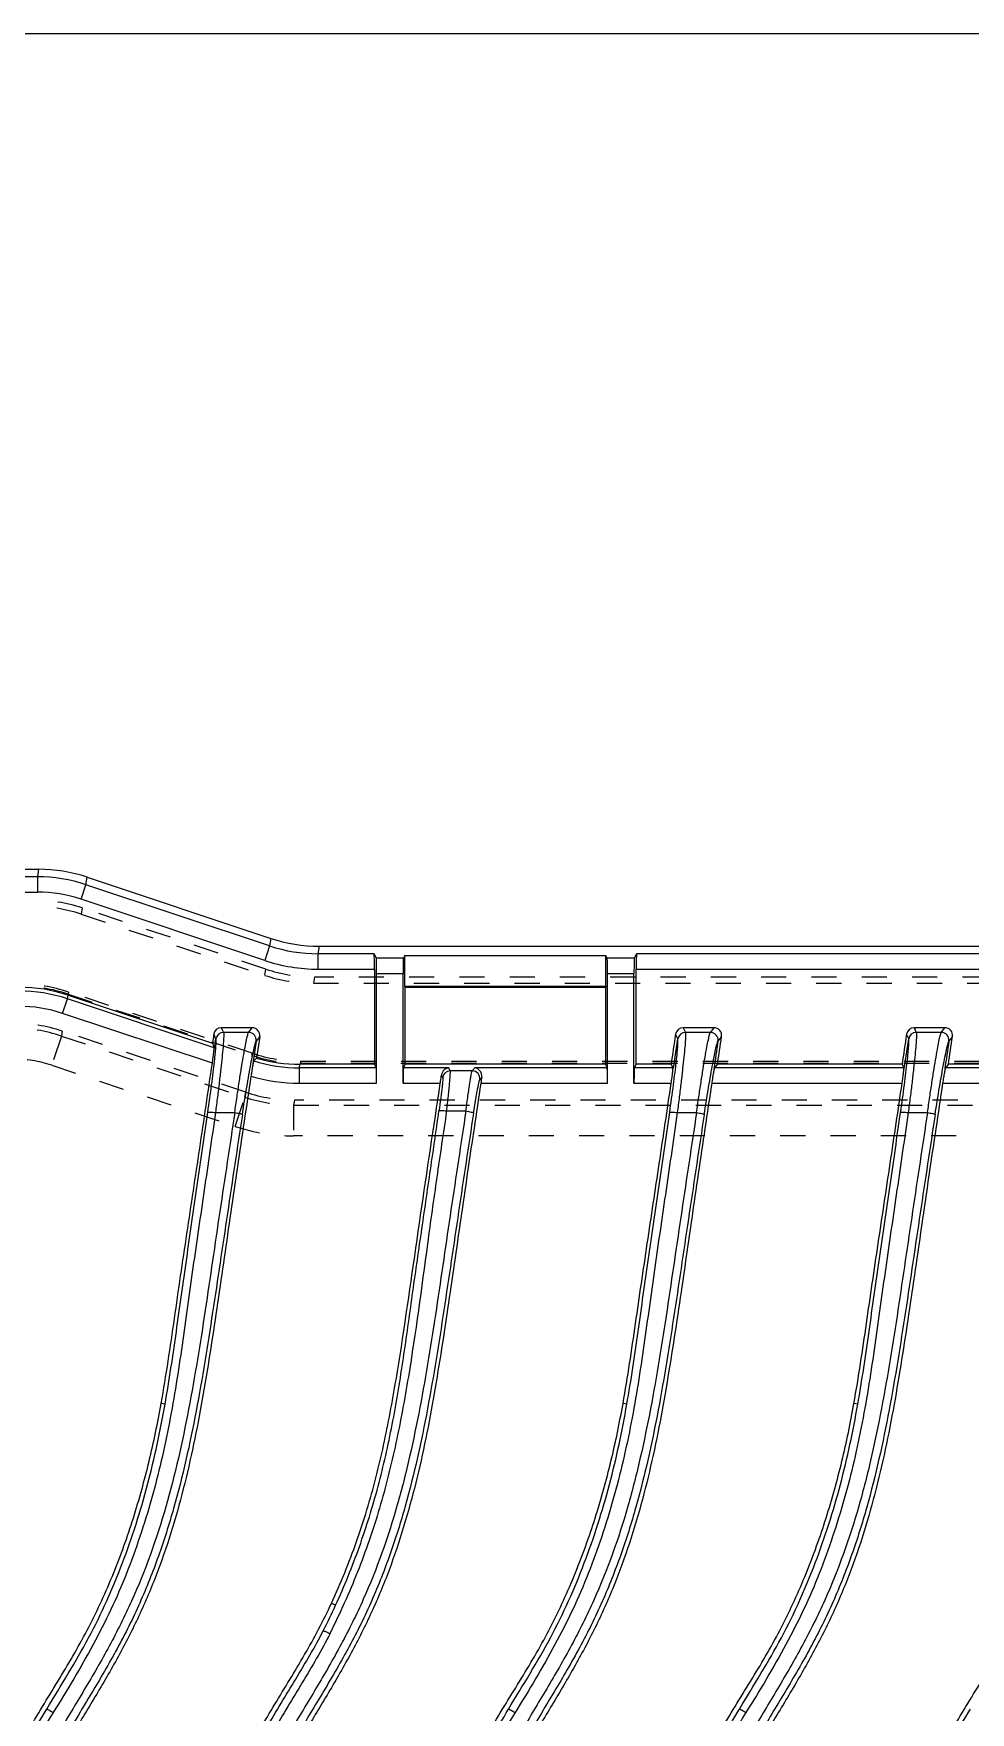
# Model space of a CAD drawing. Header units: millimetres. Extents: x -946 to 3963, y -10008 to 1396.
# Drawn here: x -101.7 to -40.8, y 137.3 to 246.4 of the extents above; entities that cross this region are included whole.
import ezdxf

# ---------------------------------------------------------------- set-up
doc = ezdxf.new("R2010")
doc.units = ezdxf.units.MM
doc.header["$LTSCALE"] = 16.335
doc.linetypes.add('HIDDEN', pattern=[0.2, 0.1, -0.1])
doc.layers.get('0').update_dxf_attribs({"linetype": 'CONTINUOUS'})
doc.layers.add('DEFAULT_2', color=8, linetype='HIDDEN')

msp = doc.modelspace()

# ---------------------------------------------------------------- linework, layer by layer
at = {"color": 7, "linetype": 'Continuous'}
for p, q in [((-129.636, 192.081), (-101.36, 192.081)), ((-101.36, 192.081), (-101.439, 191.591)), ((-101.439, 191.591), (-129.381, 191.591)), ((-101.439, 191.591), (-101.439, 190.592)), ((-98.597, 190.131), (-98.282, 191.078)), ((-98.282, 191.078), (-98.202, 191.568)), ((-86.356, 187.103), (-98.282, 191.078)), ((-98.202, 191.568), (-86.277, 187.593)), ((-129.381, 190.592), (-101.439, 190.592)), ((-86.672, 186.156), (-98.597, 190.131)), ((-86.277, 187.593), (-86.356, 187.103)), ((-86.356, 187.103), (-86.672, 186.156)), ((-83.198, 186.591), (-83.119, 187.081)), ((-83.198, 185.592), (-83.198, 186.591)), ((-79.566, 186.591), (-83.198, 186.591)), ((-83.119, 187.081), (139.64, 187.081)), ((-79.566, 186.591), (-79.425, 186.308)), ((-62.658, 186.308), (-62.517, 186.591)), ((113.434, 186.591), (-62.517, 186.591)), ((-83.198, 185.592), (-79.541, 185.592)), ((-79.541, 185.592), (-79.541, 179.412)), ((-77.658, 186.308), (-79.425, 186.308)), ((-77.573, 186.478), (-77.658, 186.308)), ((-77.573, 184.478), (-77.573, 186.478)), ((-77.573, 186.478), (-64.51, 186.478)), ((-64.51, 184.478), (-64.51, 186.478)), ((-64.425, 186.308), (-64.51, 186.478)), ((-62.658, 186.308), (-64.425, 186.308)), ((-62.541, 179.412), (-62.541, 185.592)), ((-62.541, 185.592), (113.459, 185.592)), ((-79.4, 178.18), (-79.4, 185.309)), ((-79.4, 185.309), (-77.683, 185.309)), ((-77.683, 178.18), (-77.683, 185.309)), ((-77.541, 184.415), (-77.573, 184.478)), ((-77.573, 184.478), (-64.51, 184.478)), ((-77.541, 179.412), (-77.541, 184.415)), ((-77.541, 184.415), (-64.541, 184.415)), ((-64.51, 184.478), (-64.541, 184.415)), ((-64.541, 184.415), (-64.541, 179.412)), ((-64.4, 178.18), (-64.4, 185.309)), ((-64.4, 185.309), (-62.683, 185.309)), ((-62.683, 178.18), (-62.683, 185.309)), ((-99.8, 182.719), (-99.484, 183.666)), ((-99.484, 183.666), (-99.446, 183.899)), ((-89.955, 180.489), (-99.484, 183.666)), ((-99.446, 183.899), (-90.07, 180.774)), ((-90.072, 179.476), (-99.8, 182.719)), ((-89.983, 181.36), (-90.07, 180.774)), ((-89.837, 181.056), (-89.983, 181.36)), ((-89.93, 180.428), (-89.837, 181.056)), ((-89.489, 181.786), (-89.343, 181.483)), ((-87.485, 181.786), (-89.489, 181.786)), ((-87.721, 181.483), (-89.343, 181.483)), ((-87.721, 181.483), (-87.485, 181.786)), ((-86.992, 181.213), (-87.228, 180.91)), ((-86.991, 181.213), (-87.199, 179.817)), ((-60.123, 179.128), (-59.837, 181.056)), ((-59.837, 181.056), (-59.983, 181.36)), ((-59.489, 181.786), (-59.343, 181.483)), ((-57.485, 181.786), (-59.489, 181.786)), ((-57.721, 181.483), (-59.343, 181.483)), ((-57.721, 181.483), (-57.485, 181.786)), ((-56.991, 181.213), (-57.227, 180.91)), ((-45.123, 179.128), (-44.837, 181.056)), ((-44.837, 181.056), (-44.983, 181.36)), ((-44.489, 181.786), (-44.343, 181.483)), ((-42.485, 181.786), (-44.489, 181.786)), ((-42.721, 181.483), (-44.343, 181.483)), ((-42.721, 181.483), (-42.485, 181.786)), ((-41.991, 181.213), (-42.227, 180.91)), ((-90.07, 180.774), (-89.93, 180.428)), ((-87.228, 180.91), (-87.423, 179.593)), ((-87.423, 179.593), (-87.558, 178.683)), ((-87.384, 179.632), (-87.199, 179.817)), ((-84.407, 179.178), (-84.384, 179.412)), ((-84.407, 178.18), (-84.407, 179.178)), ((-79.425, 179.178), (-84.407, 179.178)), ((-79.541, 179.412), (-84.384, 179.412)), ((-79.541, 179.412), (-79.425, 179.178)), ((-77.658, 179.178), (-77.541, 179.412)), ((-74.719, 179.178), (-77.658, 179.178)), ((-64.541, 179.412), (-77.541, 179.412)), ((-74.616, 178.983), (-74.719, 179.178)), ((-73.192, 178.983), (-74.616, 178.983)), ((-73.192, 178.983), (-73.031, 179.178)), ((-64.425, 179.178), (-73.031, 179.178)), ((-64.541, 179.412), (-64.425, 179.178)), ((-62.658, 179.178), (-62.541, 179.412)), ((-60.149, 179.178), (-62.658, 179.178)), ((-60.272, 179.412), (-62.541, 179.412)), ((-60.123, 179.128), (-60.272, 179.412)), ((-57.26, 179.412), (-57.493, 179.129)), ((-45.149, 179.178), (-57.452, 179.178)), ((-45.272, 179.412), (-57.26, 179.412)), ((-45.272, 179.412), (-45.123, 179.128)), ((-42.26, 179.412), (-42.493, 179.129)), ((-30.149, 179.178), (-42.452, 179.178)), ((-30.272, 179.412), (-42.26, 179.412)), ((-84.407, 178.18), (-79.4, 178.18)), ((-77.683, 178.18), (-75.264, 178.18)), ((-75.11, 178.557), (-75.191, 178.71)), ((-72.575, 178.559), (-72.698, 178.41)), ((-72.635, 178.18), (-64.4, 178.18)), ((-62.683, 178.18), (-60.264, 178.18)), ((-57.635, 178.18), (-45.264, 178.18)), ((-42.635, 178.18), (-30.264, 178.18)), ((-89.87, 176.277), (-88.616, 176.277)), ((-74.855, 176.38), (-73.6, 176.38)), ((-59.87, 176.277), (-58.616, 176.277)), ((-44.87, 176.277), (-43.616, 176.277)), ((-93.143, 157.326), (-93.396, 157.373)), ((-63.143, 157.326), (-63.396, 157.373)), ((-48.143, 157.326), (-48.396, 157.373)), ((-82.063, 144.267), (-82.335, 144.394))]:
    msp.add_line(p, q, dxfattribs=at)
msp.add_lwpolyline([(-305.989, 246.368), (687.124, 246.368), (687.124, -373.333), (-305.989, -373.333)], close=True)
for centre, radius, start, end in [((-101.45, 181.537), 10.053, 71.62681, 89.93825), ((-101.442, 181.59), 9.002, 71.58099, 89.98406), ((-83.188, 196.638), 10.048, 251.62181, 269.94324), ((-83.195, 196.594), 11.003, 251.58099, 269.98406), ((-102.653, 174.125), 10.053, 71.62681, 89.93825), ((-102.652, 174.134), 9.045, 71.62431, 89.94074), ((-89.489, 181.287), 0.499, 89.9939, 171.60296), ((-89.342, 180.981), 0.501, 90.07267, 171.3998), ((-87.723, 180.982), 0.501, 351.74484, 89.8587), ((-59.489, 181.287), 0.499, 89.9939, 171.60618), ((-59.342, 180.981), 0.501, 90.07026, 171.4021), ((-57.723, 180.982), 0.501, 351.74445, 89.8616), ((-44.489, 181.287), 0.499, 89.9939, 171.60618), ((-44.342, 180.981), 0.501, 90.07026, 171.4021), ((-42.723, 180.982), 0.501, 351.74445, 89.8616), ((-84.413, 189.123), 9.944, 252.61803, 270.03643), ((-84.376, 189.449), 10.037, 253.66532, 269.95839), ((-74.615, 178.482), 0.501, 90.07787, 171.43512), ((-73.193, 178.482), 0.501, 351.66343, 89.86354), ((-84.413, 189.122), 10.943, 253.25836, 270.03288), ((-45.916, 174.19), 27.015, 170.6929, 171.50689), ((-118.591, 161.062), 40.205, 332.69132, 335.30688)]:
    msp.add_arc(centre, radius, start, end, dxfattribs=at)
for centre, major_axis, ratio, start_param, end_param in [((-101.364, 182.067), (-1.604, -9.885), 0.9985935, 2.9809398, 3.3022455), ((-83.114, 197.094), (1.604, 9.885), 0.9985935, -3.3022455, -2.9809398), ((-79.568, 185.592), (0, 1), 0.0261859, -1.5707963, -0.0523599), ((-62.515, 185.592), (0, 1), 0.0261859, 0.0523599, 1.5707963), ((-79.426, 185.309), (0, 1), 0.0261859, -1.5707963, -0.0523599), ((-77.657, 185.309), (0, 1), 0.0261859, 0.0523599, 1.5707963), ((-64.426, 185.309), (0, 1), 0.0261859, -1.5707963, -0.0523599), ((-62.657, 185.309), (0, 1), 0.0261859, 0.0523599, 1.5707963), ((-102.609, 174.398), (1.604, 9.885), 0.9985935, -0.1606529, 0.1606529), ((5125.829, -592.505), (4124.678, -3238.736), 0.9991931, -2.6237227, -2.6233469), ((-1696.296, 423.972), (1641.435, 228.537), 0.9993382, -0.286637, -0.2855374), ((5140.829, -592.505), (4124.678, -3238.736), 0.9991931, -2.6237227, -2.6233469), ((-1681.296, 423.972), (1641.435, 228.537), 0.9993382, -0.286637, -0.2855374), ((-79.426, 178.18), (0, 1), 0.0261859, -1.5707963, -0.0523599), ((-77.657, 178.18), (0, 1), 0.0261859, 0.0523599, 1.5707963), ((-64.426, 178.18), (0, 1), 0.0261859, -1.5707963, -0.0523599), ((-62.657, 178.18), (0, 1), 0.0261859, 0.0523599, 1.5707963)]:
    msp.add_ellipse(centre, major_axis=major_axis, ratio=ratio, start_param=start_param, end_param=end_param, dxfattribs=at)
for points, knots in [([(-90.365, 176.285), (-90.279, 176.882), (-90.159, 177.746), (-90.02, 178.846), (-89.938, 179.542), (-89.877, 180.121), (-89.842, 180.523), (-89.828, 180.771), (-89.824, 180.901), (-89.826, 180.991), (-89.831, 181.04), (-89.837, 181.056)], [0, 0, 0, 0, 0.3765619, 0.5445845, 0.6920576, 0.8145448, 0.9082246, 0.9433331, 0.970272, 0.9890971, 1, 1, 1, 1]), ([(-89.343, 181.483), (-89.336, 181.467), (-89.332, 181.415), (-89.329, 181.319), (-89.333, 181.178), (-89.347, 180.908), (-89.382, 180.471), (-89.443, 179.839), (-89.525, 179.078), (-89.625, 178.213), (-89.741, 177.267), (-89.825, 176.613), (-89.87, 176.277)], [0, 0, 0, 0, 0.0101522, 0.0287434, 0.0556527, 0.0906474, 0.1839371, 0.3065393, 0.4544923, 0.6223057, 0.8055893, 1, 1, 1, 1]), ([(-88.616, 176.277), (-88.568, 176.613), (-88.474, 177.268), (-88.332, 178.212), (-88.196, 179.078), (-88.07, 179.839), (-87.958, 180.472), (-87.874, 180.909), (-87.814, 181.179), (-87.78, 181.32), (-87.751, 181.417), (-87.732, 181.467), (-87.721, 181.483)], [0, 0, 0, 0, 0.1929247, 0.3750381, 0.5421255, 0.6899815, 0.8129634, 0.9069125, 0.9423776, 0.9698424, 0.9890907, 1, 1, 1, 1]), ([(-86.991, 181.213), (-86.971, 181.35), (-87.055, 181.658), (-87.346, 181.786), (-87.485, 181.786)], [0, 0, 0, 0, 0.5000318, 1, 1, 1, 1]), ([(-60.365, 176.285), (-60.279, 176.882), (-60.159, 177.746), (-60.02, 178.846), (-59.938, 179.542), (-59.877, 180.121), (-59.842, 180.523), (-59.828, 180.771), (-59.824, 180.901), (-59.826, 180.991), (-59.831, 181.04), (-59.837, 181.056)], [0, 0, 0, 0, 0.376564, 0.5445873, 0.692061, 0.8145481, 0.9082275, 0.9433357, 0.9702746, 0.9890989, 1, 1, 1, 1]), ([(-59.343, 181.483), (-59.336, 181.467), (-59.332, 181.415), (-59.329, 181.319), (-59.333, 181.178), (-59.347, 180.908), (-59.382, 180.471), (-59.443, 179.839), (-59.525, 179.078), (-59.625, 178.213), (-59.741, 177.267), (-59.825, 176.613), (-59.87, 176.277)], [0, 0, 0, 0, 0.0101523, 0.0287434, 0.0556527, 0.0906475, 0.1839372, 0.3065392, 0.454492, 0.6223054, 0.8055891, 1, 1, 1, 1]), ([(-58.616, 176.277), (-58.568, 176.613), (-58.474, 177.268), (-58.332, 178.212), (-58.196, 179.078), (-58.07, 179.839), (-57.958, 180.472), (-57.874, 180.909), (-57.814, 181.179), (-57.78, 181.32), (-57.751, 181.417), (-57.732, 181.467), (-57.721, 181.483)], [0, 0, 0, 0, 0.1929247, 0.3750381, 0.5421255, 0.6899815, 0.8129634, 0.9069125, 0.9423776, 0.9698424, 0.9890907, 1, 1, 1, 1]), ([(-56.991, 181.213), (-56.971, 181.35), (-57.055, 181.658), (-57.346, 181.786), (-57.485, 181.786)], [0, 0, 0, 0, 0.5000318, 1, 1, 1, 1]), ([(-45.365, 176.285), (-45.279, 176.882), (-45.159, 177.746), (-45.02, 178.846), (-44.938, 179.542), (-44.877, 180.121), (-44.842, 180.523), (-44.828, 180.771), (-44.824, 180.901), (-44.826, 180.991), (-44.831, 181.04), (-44.837, 181.056)], [0, 0, 0, 0, 0.376564, 0.5445873, 0.692061, 0.8145481, 0.9082275, 0.9433357, 0.9702746, 0.9890989, 1, 1, 1, 1]), ([(-44.343, 181.483), (-44.336, 181.467), (-44.332, 181.415), (-44.329, 181.319), (-44.333, 181.178), (-44.347, 180.908), (-44.382, 180.471), (-44.443, 179.839), (-44.525, 179.078), (-44.625, 178.213), (-44.741, 177.267), (-44.825, 176.613), (-44.87, 176.277)], [0, 0, 0, 0, 0.0101523, 0.0287434, 0.0556527, 0.0906475, 0.1839372, 0.3065392, 0.454492, 0.6223054, 0.8055891, 1, 1, 1, 1]), ([(-43.616, 176.277), (-43.568, 176.613), (-43.474, 177.268), (-43.332, 178.212), (-43.196, 179.078), (-43.07, 179.839), (-42.958, 180.472), (-42.874, 180.909), (-42.814, 181.179), (-42.78, 181.32), (-42.751, 181.417), (-42.732, 181.467), (-42.721, 181.483)], [0, 0, 0, 0, 0.1929247, 0.3750381, 0.5421255, 0.6899815, 0.8129634, 0.9069125, 0.9423776, 0.9698424, 0.9890907, 1, 1, 1, 1]), ([(-41.991, 181.213), (-41.971, 181.35), (-42.055, 181.658), (-42.346, 181.786), (-42.485, 181.786)], [0, 0, 0, 0, 0.5000318, 1, 1, 1, 1]), ([(-90.072, 179.476), (-90.054, 179.599), (-90.021, 179.83), (-89.985, 180.103), (-89.966, 180.285), (-89.956, 180.383), (-89.954, 180.446), (-89.951, 180.48), (-89.955, 180.489)], [0, 0, 0, 0, 0.3664812, 0.6837931, 0.8089596, 0.905502, 0.9699821, 1, 1, 1, 1]), ([(-88.122, 176.138), (-88.029, 176.737), (-87.89, 177.603), (-87.702, 178.703), (-87.576, 179.399), (-87.465, 179.978), (-87.38, 180.379), (-87.321, 180.627), (-87.286, 180.758), (-87.257, 180.848), (-87.238, 180.895), (-87.227, 180.91)], [0, 0, 0, 0, 0.3743434, 0.5415752, 0.6886871, 0.8112772, 0.9056103, 0.9413499, 0.9690975, 0.9886723, 1, 1, 1, 1]), ([(-58.122, 176.138), (-58.029, 176.737), (-57.89, 177.603), (-57.702, 178.703), (-57.576, 179.399), (-57.465, 179.978), (-57.38, 180.379), (-57.321, 180.627), (-57.286, 180.758), (-57.257, 180.848), (-57.238, 180.895), (-57.227, 180.91)], [0, 0, 0, 0, 0.3743434, 0.5415752, 0.6886871, 0.8112772, 0.9056103, 0.9413499, 0.9690975, 0.9886723, 1, 1, 1, 1]), ([(-43.122, 176.138), (-43.029, 176.737), (-42.89, 177.603), (-42.702, 178.703), (-42.576, 179.399), (-42.465, 179.978), (-42.38, 180.379), (-42.321, 180.627), (-42.286, 180.758), (-42.257, 180.848), (-42.238, 180.895), (-42.227, 180.91)], [0, 0, 0, 0, 0.3743434, 0.5415752, 0.6886871, 0.8112772, 0.9056103, 0.9413499, 0.9690975, 0.9886723, 1, 1, 1, 1]), ([(-93.396, 157.373), (-93.069, 159.207), (-92.663, 161.972), (-92.134, 165.659), (-91.583, 169.344), (-90.889, 173.948), (-90.345, 177.633), (-90.072, 179.476)], [0, 0, 0, 0, 0.2499929, 0.3750065, 0.5000072, 0.7499998, 1, 1, 1, 1]), ([(-87.384, 179.632), (-87.39, 179.626), (-87.396, 179.595), (-87.412, 179.54), (-87.43, 179.45), (-87.452, 179.334), (-87.477, 179.193), (-87.514, 178.974), (-87.54, 178.801), (-87.558, 178.683)], [0, 0, 0, 0, 0.0279087, 0.0902292, 0.1850419, 0.309252, 0.4583599, 0.6275903, 1, 1, 1, 1]), ([(-74.719, 179.178), (-74.823, 179.17), (-75.056, 179.07), (-75.175, 178.839), (-75.191, 178.71)], [0, 0, 0, 0, 0.4475279, 1, 1, 1, 1]), ([(-74.855, 176.38), (-74.814, 176.707), (-74.761, 177.182), (-74.698, 177.785), (-74.66, 178.165), (-74.633, 178.481), (-74.617, 178.699), (-74.611, 178.834), (-74.609, 178.904), (-74.611, 178.95), (-74.613, 178.975), (-74.616, 178.983)], [0, 0, 0, 0, 0.3786932, 0.5473421, 0.6950786, 0.8174576, 0.9108474, 0.9456456, 0.9721753, 0.9903031, 1, 1, 1, 1]), ([(-73.6, 176.38), (-73.556, 176.708), (-73.494, 177.183), (-73.409, 177.785), (-73.351, 178.166), (-73.3, 178.482), (-73.257, 178.722), (-73.227, 178.874), (-73.206, 178.951), (-73.198, 178.976), (-73.192, 178.983)], [0, 0, 0, 0, 0.3768268, 0.5447917, 0.6921762, 0.8146591, 0.908595, 0.9708684, 0.989608, 1, 1, 1, 1]), ([(-72.575, 178.559), (-72.55, 178.715), (-72.636, 179.028), (-72.911, 179.169), (-73.031, 179.178)], [0, 0, 0, 0, 0.5675211, 1, 1, 1, 1]), ([(-60.264, 178.18), (-60.246, 178.302), (-60.22, 178.481), (-60.191, 178.71), (-60.172, 178.858), (-60.16, 178.981), (-60.149, 179.077), (-60.149, 179.138), (-60.145, 179.17), (-60.149, 179.178)], [0, 0, 0, 0, 0.3696476, 0.5389436, 0.6885842, 0.8135408, 0.9090729, 0.971911, 1, 1, 1, 1]), ([(-57.452, 179.178), (-57.458, 179.171), (-57.465, 179.138), (-57.482, 179.077), (-57.501, 178.981), (-57.535, 178.803), (-57.58, 178.532), (-57.616, 178.303), (-57.635, 178.18)], [0, 0, 0, 0, 0.0297712, 0.0939253, 0.1901684, 0.3151546, 0.6326665, 1, 1, 1, 1]), ([(-45.264, 178.18), (-45.246, 178.302), (-45.22, 178.481), (-45.191, 178.71), (-45.172, 178.858), (-45.16, 178.981), (-45.149, 179.077), (-45.149, 179.138), (-45.145, 179.17), (-45.149, 179.178)], [0, 0, 0, 0, 0.3696476, 0.5389436, 0.6885842, 0.8135408, 0.9090729, 0.971911, 1, 1, 1, 1]), ([(-42.452, 179.178), (-42.458, 179.171), (-42.465, 179.138), (-42.482, 179.077), (-42.501, 178.981), (-42.535, 178.803), (-42.58, 178.532), (-42.616, 178.303), (-42.635, 178.18)], [0, 0, 0, 0, 0.0297712, 0.0939253, 0.1901684, 0.3151546, 0.6326665, 1, 1, 1, 1]), ([(-87.565, 178.644), (-87.859, 176.68), (-88.451, 172.753), (-89.298, 166.856), (-90.011, 161.943), (-90.652, 158.024), (-91.374, 154.119), (-92.314, 150.253), (-93.581, 146.486), (-94.732, 143.735), (-96.078, 141.076), (-97.572, 138.497), (-99.125, 135.956), (-100.343, 133.789), (-101.182, 131.987), (-101.742, 130.605), (-102.219, 129.194), (-102.627, 127.761), (-102.997, 126.317), (-103.485, 124.392), (-104.099, 121.987), (-104.788, 119.089), (-105.41, 116.176), (-105.961, 113.248), (-106.624, 109.332), (-107.315, 104.415), (-108.101, 96.511), (-108.338, 90.551), (-108.338, 86.581)], [0, 0, 0, 0, 0.0624981, 0.124996, 0.1874938, 0.2187431, 0.2499944, 0.3124798, 0.3437371, 0.3749897, 0.4062457, 0.437494, 0.4687519, 0.5000014, 0.5156446, 0.5312822, 0.5469041, 0.5625277, 0.578163, 0.5937961, 0.6250419, 0.6562898, 0.6875404, 0.7187901, 0.7500397, 0.8125359, 0.875032, 1, 1, 1, 1]), ([(-72.635, 178.18), (-72.927, 176.226), (-73.516, 172.318), (-74.356, 166.45), (-75.069, 161.562), (-75.715, 157.663), (-76.446, 153.779), (-77.405, 149.938), (-78.69, 146.198), (-79.856, 143.469), (-81.215, 140.833), (-82.708, 138.271), (-84.253, 135.742), (-85.455, 133.58), (-86.272, 131.779), (-86.816, 130.398), (-87.282, 128.99), (-87.682, 127.563), (-88.047, 126.126), (-88.529, 124.209), (-89.142, 121.816), (-89.824, 118.932), (-90.438, 116.032), (-90.984, 113.118), (-91.641, 109.221), (-92.325, 104.328), (-93.104, 96.462), (-93.338, 90.532), (-93.338, 86.581)], [0, 0, 0, 0, 0.0624981, 0.1249962, 0.1874941, 0.2187435, 0.2499951, 0.3124799, 0.343738, 0.3749893, 0.4062459, 0.4374932, 0.468754, 0.5000005, 0.5156417, 0.5312811, 0.5469063, 0.5625299, 0.5781628, 0.5937942, 0.625041, 0.656289, 0.6875397, 0.7187893, 0.750039, 0.8125353, 0.8750316, 1, 1, 1, 1]), ([(-82.335, 144.394), (-81.729, 145.705), (-80.642, 148.386), (-79.389, 152.537), (-78.487, 156.776), (-77.548, 162.473), (-76.566, 169.621), (-75.688, 175.325), (-75.264, 178.18)], [0, 0, 0, 0, 0.1250438, 0.2501078, 0.3750973, 0.5001415, 0.750061, 1, 1, 1, 1]), ([(-57.635, 178.18), (-57.927, 176.226), (-58.516, 172.318), (-59.356, 166.45), (-60.069, 161.562), (-60.715, 157.663), (-61.446, 153.779), (-62.405, 149.938), (-63.69, 146.198), (-64.856, 143.469), (-66.215, 140.833), (-67.708, 138.271), (-69.253, 135.742), (-70.455, 133.58), (-71.272, 131.779), (-71.816, 130.398), (-72.282, 128.99), (-72.682, 127.563), (-73.047, 126.126), (-73.529, 124.209), (-74.142, 121.816), (-74.824, 118.932), (-75.438, 116.032), (-75.984, 113.118), (-76.641, 109.221), (-77.325, 104.328), (-78.104, 96.462), (-78.338, 90.532), (-78.338, 86.581)], [0, 0, 0, 0, 0.0624981, 0.1249962, 0.1874941, 0.2187435, 0.2499951, 0.3124799, 0.343738, 0.3749893, 0.4062459, 0.4374932, 0.468754, 0.5000005, 0.5156417, 0.5312811, 0.5469063, 0.5625299, 0.5781628, 0.5937942, 0.625041, 0.656289, 0.6875397, 0.7187893, 0.750039, 0.8125353, 0.8750316, 1, 1, 1, 1]), ([(-75.11, 178.557), (-75.107, 178.551), (-75.105, 178.53), (-75.103, 178.491), (-75.105, 178.433), (-75.111, 178.32), (-75.127, 178.138), (-75.155, 177.875), (-75.192, 177.557), (-75.255, 177.055), (-75.31, 176.66), (-75.349, 176.388)], [0, 0, 0, 0, 0.009542, 0.0276881, 0.0543547, 0.089304, 0.1828062, 0.3051787, 0.4529393, 0.6215761, 1, 1, 1, 1]), ([(-75.264, 178.18), (-75.257, 178.226), (-75.231, 178.403), (-75.207, 178.58), (-75.191, 178.71)], [0, 0, 0, 0, 0.2624124, 1, 1, 1, 1]), ([(-73.106, 176.24), (-73.064, 176.514), (-73, 176.909), (-72.914, 177.411), (-72.857, 177.728), (-72.806, 177.991), (-72.763, 178.192), (-72.733, 178.319), (-72.711, 178.383), (-72.703, 178.404), (-72.698, 178.41)], [0, 0, 0, 0, 0.375756, 0.5434413, 0.6907435, 0.8133048, 0.9076092, 0.970555, 0.9895448, 1, 1, 1, 1]), ([(-63.396, 157.373), (-63.088, 159.099), (-62.704, 161.702), (-62.205, 165.173), (-61.687, 168.641), (-61.035, 172.976), (-60.522, 176.445), (-60.264, 178.18)], [0, 0, 0, 0, 0.2499932, 0.3750065, 0.5000072, 0.7499999, 1, 1, 1, 1]), ([(-42.635, 178.18), (-42.927, 176.226), (-43.516, 172.318), (-44.356, 166.45), (-45.069, 161.562), (-45.715, 157.663), (-46.446, 153.779), (-47.405, 149.938), (-48.69, 146.198), (-49.856, 143.469), (-51.215, 140.833), (-52.708, 138.271), (-54.253, 135.742), (-55.455, 133.58), (-56.272, 131.779), (-56.816, 130.398), (-57.282, 128.99), (-57.682, 127.563), (-58.047, 126.126), (-58.529, 124.209), (-59.142, 121.816), (-59.824, 118.932), (-60.438, 116.032), (-60.984, 113.118), (-61.641, 109.221), (-62.325, 104.328), (-63.104, 96.462), (-63.338, 90.532), (-63.338, 86.581)], [0, 0, 0, 0, 0.0624981, 0.1249962, 0.1874941, 0.2187435, 0.2499951, 0.3124799, 0.343738, 0.3749893, 0.4062459, 0.4374932, 0.468754, 0.5000005, 0.5156417, 0.5312811, 0.5469063, 0.5625299, 0.5781628, 0.5937942, 0.625041, 0.656289, 0.6875397, 0.7187893, 0.750039, 0.8125353, 0.8750316, 1, 1, 1, 1]), ([(-48.396, 157.373), (-48.088, 159.099), (-47.704, 161.702), (-47.205, 165.173), (-46.687, 168.641), (-46.035, 172.976), (-45.522, 176.445), (-45.264, 178.18)], [0, 0, 0, 0, 0.2499932, 0.3750065, 0.5000072, 0.7499999, 1, 1, 1, 1]), ([(-27.635, 178.18), (-28.014, 175.648), (-28.772, 170.584), (-29.666, 164.247), (-30.449, 159.187), (-31.121, 155.405), (-31.959, 151.655), (-33.04, 147.967), (-34.183, 144.972), (-35.269, 142.652), (-36.165, 140.952), (-37.116, 139.284), (-38.435, 137.089), (-39.758, 134.894), (-40.907, 132.603), (-41.667, 130.837), (-42.298, 129.021), (-42.806, 127.168), (-43.258, 125.301), (-43.719, 123.437), (-44.19, 121.575), (-44.492, 120.331), (-44.636, 119.708)], [0, 0, 0, 0, 0.1249773, 0.2499548, 0.3124434, 0.3749382, 0.4374283, 0.4999299, 0.5624445, 0.5936894, 0.6249381, 0.6562008, 0.6874558, 0.7499408, 0.7812331, 0.8125135, 0.8437445, 0.8749815, 0.9062567, 0.9375212, 0.9687626, 1, 1, 1, 1]), ([(-88.616, 176.277), (-88.939, 174.137), (-89.431, 170.928), (-90.061, 166.644), (-90.69, 162.354), (-91.55, 156.999), (-92.962, 150.634), (-94.792, 145.496), (-96.74, 141.605), (-98.378, 138.78), (-100.078, 135.992), (-101.377, 133.597), (-102.272, 131.61), (-103.043, 129.571), (-103.483, 127.993), (-103.722, 126.93)], [0, 0, 0, 0, 0.1245501, 0.1868778, 0.2492393, 0.3740641, 0.4990157, 0.6240684, 0.6866708, 0.7493028, 0.8119367, 0.8746196, 0.9059539, 0.9373039, 1, 1, 1, 1]), ([(-88.122, 176.138), (-88.451, 174.001), (-89.094, 169.722), (-90.045, 163.297), (-91.058, 156.876), (-92.233, 151.576), (-93.543, 147.432), (-94.55, 144.896), (-95.483, 142.909), (-96.51, 140.948), (-97.912, 138.559), (-99.347, 136.198), (-100.425, 134.289), (-101.171, 132.85), (-101.819, 131.379), (-102.54, 129.364), (-102.966, 127.815), (-103.234, 126.776)], [0, 0, 0, 0, 0.1243507, 0.2489266, 0.3736641, 0.4982965, 0.5607366, 0.6235139, 0.6551434, 0.6869518, 0.7508508, 0.8144594, 0.8458911, 0.8769468, 0.9076627, 0.9382778, 1, 1, 1, 1]), ([(-89.87, 176.277), (-90.11, 174.6), (-90.597, 171.245), (-91.215, 167.052), (-91.686, 163.692), (-92.149, 160.328), (-92.671, 156.969), (-93.372, 153.643), (-94.007, 151.171), (-94.76, 148.732), (-95.625, 146.329), (-96.635, 143.981), (-97.807, 141.709), (-99.062, 139.482), (-99.949, 138.025), (-100.408, 137.307)], [0, 0, 0, 0, 0.1246204, 0.2493534, 0.3117592, 0.3741905, 0.4991276, 0.5616472, 0.624186, 0.6867602, 0.7493792, 0.8119886, 0.8746382, 0.9373244, 1, 1, 1, 1]), ([(-93.145, 157.327), (-92.869, 158.897), (-92.517, 161.265), (-92.079, 164.427), (-91.628, 167.592), (-91.047, 171.543), (-90.591, 174.705), (-90.364, 176.285)], [0, 0, 0, 0, 0.2496228, 0.3747259, 0.4998744, 0.7500699, 1, 1, 1, 1]), ([(-90.364, 176.285), (-90.362, 176.29), (-90.347, 176.298), (-90.296, 176.307), (-90.192, 176.308), (-90.042, 176.299), (-89.928, 176.285), (-89.87, 176.277)], [0, 0, 0, 0, 0.0316691, 0.0926635, 0.3162316, 0.6441843, 1, 1, 1, 1]), ([(-73.6, 176.38), (-73.923, 174.241), (-74.415, 171.034), (-75.045, 166.752), (-75.674, 162.466), (-76.358, 158.184), (-77.232, 153.934), (-78.289, 149.723), (-79.742, 145.609), (-81.68, 141.715), (-83.312, 138.889), (-85.011, 136.103), (-86.318, 133.715), (-87.222, 131.733), (-88, 129.698), (-88.446, 128.123), (-88.687, 127.061)], [0, 0, 0, 0, 0.1245457, 0.1868714, 0.2492308, 0.3740509, 0.4365216, 0.4990288, 0.6240766, 0.6866784, 0.749307, 0.81194, 0.8746235, 0.9059554, 0.937304, 1, 1, 1, 1]), ([(-88.616, 176.277), (-88.555, 176.268), (-88.439, 176.247), (-88.287, 176.212), (-88.183, 176.18), (-88.135, 176.155), (-88.122, 176.143), (-88.122, 176.138)], [0, 0, 0, 0, 0.3527271, 0.6820879, 0.9075008, 0.9686102, 1, 1, 1, 1]), ([(-73.106, 176.24), (-73.434, 174.11), (-74.077, 169.842), (-75.024, 163.434), (-76.031, 157.028), (-77.192, 151.737), (-78.485, 147.594), (-79.482, 145.056), (-80.406, 143.065), (-81.426, 141.098), (-82.825, 138.702), (-84.264, 136.336), (-85.35, 134.426), (-86.105, 132.986), (-86.764, 131.515), (-87.501, 129.5), (-87.931, 127.947), (-88.201, 126.906)], [0, 0, 0, 0, 0.1241032, 0.2484165, 0.3728883, 0.4973453, 0.5597441, 0.6225257, 0.6541799, 0.6860317, 0.7500632, 0.8138478, 0.8453842, 0.8765576, 0.9073825, 0.9380846, 1, 1, 1, 1]), ([(-74.855, 176.38), (-75.07, 174.943), (-75.499, 172.069), (-76.304, 166.309), (-77.052, 160.535), (-78.104, 154.803), (-79.154, 150.552), (-80.583, 146.406), (-81.787, 143.742), (-82.44, 142.436)], [0, 0, 0, 0, 0.1246563, 0.249405, 0.4991802, 0.6242279, 0.749397, 0.8746439, 1, 1, 1, 1]), ([(-82.062, 144.266), (-81.49, 145.509), (-80.467, 148.055), (-79.252, 151.985), (-78.35, 156), (-77.682, 160.061), (-77.121, 164.143), (-76.535, 168.227), (-75.936, 172.307), (-75.545, 175.028), (-75.349, 176.388)], [0, 0, 0, 0, 0.1246274, 0.2495576, 0.3742938, 0.4991066, 0.6243127, 0.7496307, 0.8748709, 1, 1, 1, 1]), ([(-75.349, 176.388), (-75.347, 176.393), (-75.33, 176.4), (-75.281, 176.41), (-75.177, 176.411), (-75.028, 176.401), (-74.914, 176.388), (-74.855, 176.38)], [0, 0, 0, 0, 0.033088, 0.0961047, 0.3159105, 0.6421884, 1, 1, 1, 1]), ([(-58.616, 176.277), (-58.938, 174.141), (-59.429, 170.937), (-60.059, 166.66), (-60.687, 162.378), (-61.372, 158.102), (-62.25, 153.857), (-63.311, 149.652), (-64.77, 145.546), (-66.711, 141.659), (-68.343, 138.838), (-70.04, 136.055), (-71.342, 133.667), (-72.241, 131.686), (-73.015, 129.652), (-73.459, 128.078), (-73.698, 127.017)], [0, 0, 0, 0, 0.1245466, 0.1868726, 0.2492323, 0.3740529, 0.4365239, 0.4990315, 0.6240793, 0.6866805, 0.7493093, 0.8119417, 0.874624, 0.9059563, 0.937305, 1, 1, 1, 1]), ([(-73.6, 176.38), (-73.539, 176.371), (-73.423, 176.35), (-73.271, 176.315), (-73.168, 176.283), (-73.121, 176.258), (-73.106, 176.246), (-73.106, 176.24)], [0, 0, 0, 0, 0.3550411, 0.6824432, 0.9037357, 0.9670925, 1, 1, 1, 1]), ([(-58.122, 176.138), (-58.45, 174.009), (-59.091, 169.746), (-60.038, 163.346), (-61.046, 156.948), (-62.21, 151.664), (-63.508, 147.527), (-64.509, 144.993), (-65.435, 143.006), (-66.457, 141.042), (-67.857, 138.65), (-69.293, 136.287), (-70.376, 134.378), (-71.128, 132.939), (-71.783, 131.469), (-72.512, 129.453), (-72.943, 127.903), (-73.212, 126.862)], [0, 0, 0, 0, 0.1241016, 0.2484149, 0.3728831, 0.4973401, 0.5597458, 0.6225384, 0.6541986, 0.6860555, 0.7500907, 0.8138639, 0.8453895, 0.8765498, 0.9073703, 0.9380824, 1, 1, 1, 1]), ([(-59.87, 176.277), (-60.11, 174.6), (-60.597, 171.245), (-61.215, 167.052), (-61.686, 163.692), (-62.149, 160.328), (-62.671, 156.969), (-63.372, 153.643), (-64.007, 151.171), (-64.76, 148.732), (-65.625, 146.329), (-66.635, 143.981), (-67.807, 141.709), (-69.062, 139.482), (-69.949, 138.025), (-70.408, 137.307)], [0, 0, 0, 0, 0.1246204, 0.2493534, 0.3117592, 0.3741905, 0.4991276, 0.5616472, 0.624186, 0.6867602, 0.7493792, 0.8119886, 0.8746382, 0.9373244, 1, 1, 1, 1]), ([(-63.145, 157.327), (-62.869, 158.897), (-62.517, 161.265), (-62.079, 164.427), (-61.628, 167.592), (-61.047, 171.543), (-60.591, 174.705), (-60.364, 176.285)], [0, 0, 0, 0, 0.2496228, 0.3747259, 0.4998744, 0.7500699, 1, 1, 1, 1]), ([(-60.364, 176.285), (-60.362, 176.29), (-60.347, 176.298), (-60.296, 176.307), (-60.192, 176.308), (-60.042, 176.299), (-59.928, 176.285), (-59.87, 176.277)], [0, 0, 0, 0, 0.0316691, 0.0926635, 0.3162316, 0.6441843, 1, 1, 1, 1]), ([(-43.616, 176.277), (-43.938, 174.141), (-44.429, 170.937), (-45.059, 166.66), (-45.687, 162.378), (-46.372, 158.102), (-47.25, 153.857), (-48.311, 149.652), (-49.77, 145.546), (-51.711, 141.659), (-53.343, 138.838), (-55.04, 136.055), (-56.342, 133.667), (-57.241, 131.686), (-58.015, 129.652), (-58.459, 128.078), (-58.698, 127.017)], [0, 0, 0, 0, 0.1245466, 0.1868726, 0.2492323, 0.3740529, 0.4365239, 0.4990315, 0.6240793, 0.6866805, 0.7493093, 0.8119417, 0.874624, 0.9059563, 0.937305, 1, 1, 1, 1]), ([(-58.616, 176.277), (-58.555, 176.268), (-58.439, 176.247), (-58.287, 176.212), (-58.183, 176.18), (-58.135, 176.155), (-58.122, 176.143), (-58.122, 176.138)], [0, 0, 0, 0, 0.3527271, 0.6820879, 0.9075008, 0.9686102, 1, 1, 1, 1]), ([(-43.122, 176.138), (-43.45, 174.009), (-44.091, 169.746), (-45.038, 163.346), (-46.046, 156.948), (-47.21, 151.664), (-48.508, 147.527), (-49.509, 144.993), (-50.435, 143.006), (-51.457, 141.042), (-52.857, 138.65), (-54.293, 136.287), (-55.376, 134.378), (-56.128, 132.939), (-56.783, 131.469), (-57.512, 129.453), (-57.943, 127.903), (-58.212, 126.862)], [0, 0, 0, 0, 0.1241016, 0.2484149, 0.3728831, 0.4973401, 0.5597458, 0.6225384, 0.6541986, 0.6860555, 0.7500907, 0.8138639, 0.8453895, 0.8765498, 0.9073703, 0.9380824, 1, 1, 1, 1]), ([(-44.87, 176.277), (-45.11, 174.6), (-45.597, 171.245), (-46.215, 167.052), (-46.686, 163.692), (-47.149, 160.328), (-47.671, 156.969), (-48.372, 153.643), (-49.007, 151.171), (-49.76, 148.732), (-50.625, 146.329), (-51.635, 143.981), (-52.807, 141.709), (-54.062, 139.482), (-54.949, 138.025), (-55.408, 137.307)], [0, 0, 0, 0, 0.1246204, 0.2493534, 0.3117592, 0.3741905, 0.4991276, 0.5616472, 0.624186, 0.6867602, 0.7493792, 0.8119886, 0.8746382, 0.9373244, 1, 1, 1, 1]), ([(-48.145, 157.327), (-47.869, 158.897), (-47.517, 161.265), (-47.079, 164.427), (-46.628, 167.592), (-46.047, 171.543), (-45.591, 174.705), (-45.364, 176.285)], [0, 0, 0, 0, 0.2496228, 0.3747259, 0.4998744, 0.7500699, 1, 1, 1, 1]), ([(-45.364, 176.285), (-45.362, 176.29), (-45.347, 176.298), (-45.296, 176.307), (-45.192, 176.308), (-45.042, 176.299), (-44.928, 176.285), (-44.87, 176.277)], [0, 0, 0, 0, 0.0316691, 0.0926635, 0.3162316, 0.6441843, 1, 1, 1, 1]), ([(-28.616, 176.277), (-28.939, 174.137), (-29.431, 170.928), (-30.061, 166.644), (-30.69, 162.354), (-31.55, 156.999), (-32.962, 150.634), (-34.792, 145.496), (-36.74, 141.605), (-38.378, 138.78), (-40.078, 135.992), (-41.377, 133.597), (-42.272, 131.61), (-43.043, 129.571), (-43.483, 127.993), (-43.722, 126.93)], [0, 0, 0, 0, 0.1245501, 0.1868778, 0.2492393, 0.3740641, 0.4990157, 0.6240684, 0.6866708, 0.7493028, 0.8119367, 0.8746196, 0.9059539, 0.9373039, 1, 1, 1, 1]), ([(-43.616, 176.277), (-43.555, 176.268), (-43.439, 176.247), (-43.287, 176.212), (-43.183, 176.18), (-43.135, 176.155), (-43.122, 176.143), (-43.122, 176.138)], [0, 0, 0, 0, 0.3527271, 0.6820879, 0.9075008, 0.9686102, 1, 1, 1, 1]), ([(-28.122, 176.138), (-28.451, 174.001), (-29.094, 169.722), (-30.045, 163.297), (-31.058, 156.876), (-32.233, 151.576), (-33.543, 147.432), (-34.55, 144.896), (-35.483, 142.909), (-36.51, 140.948), (-37.912, 138.559), (-39.347, 136.198), (-40.425, 134.289), (-41.171, 132.85), (-41.819, 131.379), (-42.54, 129.364), (-42.966, 127.815), (-43.234, 126.776)], [0, 0, 0, 0, 0.1243506, 0.2489265, 0.3736639, 0.4982962, 0.5607363, 0.6235136, 0.6551431, 0.6869516, 0.7508506, 0.8144592, 0.8458909, 0.8769467, 0.9076626, 0.9382777, 1, 1, 1, 1]), ([(-104.885, 129.188), (-104.536, 130.415), (-103.776, 132.862), (-102.001, 136.27), (-99.969, 139.512), (-98.042, 142.825), (-96.446, 146.312), (-95.16, 149.922), (-94.139, 153.615), (-93.62, 156.116), (-93.396, 157.373)], [0, 0, 0, 0, 0.1249968, 0.2499814, 0.3749727, 0.4999752, 0.6249642, 0.7499852, 0.8749944, 1, 1, 1, 1]), ([(-100.828, 137.526), (-99.905, 139.062), (-98.005, 142.087), (-96.176, 146.171), (-95.006, 149.534), (-94.255, 152.101), (-93.634, 154.701), (-93.299, 156.45), (-93.145, 157.327)], [0, 0, 0, 0, 0.2513207, 0.5002744, 0.6253146, 0.7503751, 0.8752281, 1, 1, 1, 1]), ([(-74.885, 129.188), (-74.535, 130.416), (-73.918, 132.234), (-72.881, 134.568), (-71.681, 136.822), (-70.318, 138.978), (-69, 141.163), (-68.086, 142.846), (-67.251, 144.57), (-66.237, 146.915), (-65.156, 149.922), (-64.137, 153.616), (-63.619, 156.117), (-63.396, 157.373)], [0, 0, 0, 0, 0.1250739, 0.1875921, 0.2499968, 0.3749116, 0.4374038, 0.499896, 0.5624148, 0.6249585, 0.7500213, 0.8750378, 1, 1, 1, 1]), ([(-70.828, 137.526), (-69.905, 139.062), (-68.005, 142.087), (-66.176, 146.171), (-65.006, 149.534), (-64.255, 152.101), (-63.634, 154.701), (-63.299, 156.45), (-63.145, 157.327)], [0, 0, 0, 0, 0.2513207, 0.5002744, 0.6253146, 0.7503751, 0.8752281, 1, 1, 1, 1]), ([(-59.885, 129.188), (-59.535, 130.416), (-58.918, 132.234), (-57.881, 134.568), (-56.681, 136.822), (-55.318, 138.978), (-54, 141.163), (-53.086, 142.846), (-52.251, 144.57), (-51.237, 146.915), (-50.156, 149.922), (-49.137, 153.616), (-48.619, 156.117), (-48.396, 157.373)], [0, 0, 0, 0, 0.1250739, 0.1875921, 0.2499968, 0.3749116, 0.4374038, 0.499896, 0.5624148, 0.6249585, 0.7500213, 0.8750378, 1, 1, 1, 1]), ([(-55.828, 137.526), (-54.905, 139.062), (-53.005, 142.087), (-51.176, 146.171), (-50.006, 149.534), (-49.255, 152.101), (-48.634, 154.701), (-48.299, 156.45), (-48.145, 157.327)], [0, 0, 0, 0, 0.2513207, 0.5002744, 0.6253146, 0.7503751, 0.8752281, 1, 1, 1, 1]), ([(-44.885, 129.188), (-44.535, 130.416), (-43.918, 132.234), (-42.881, 134.568), (-41.681, 136.822), (-40.318, 138.978), (-39, 141.163), (-38.086, 142.846), (-37.251, 144.57), (-36.237, 146.915), (-35.156, 149.922), (-34.137, 153.616), (-33.619, 156.117), (-33.396, 157.373)], [0, 0, 0, 0, 0.1250739, 0.1875921, 0.2499968, 0.3749116, 0.4374038, 0.499896, 0.5624148, 0.6249585, 0.7500213, 0.8750378, 1, 1, 1, 1]), ([(-95.941, 86.581), (-95.941, 89.09), (-95.817, 94.108), (-95.261, 101.616), (-94.491, 107.842), (-93.69, 112.796), (-93.001, 116.496), (-92.219, 120.177), (-91.489, 123.227), (-90.853, 125.654), (-90.367, 127.472), (-89.867, 129.286), (-89.316, 131.086), (-88.678, 132.858), (-87.893, 134.571), (-86.985, 136.221), (-85.696, 138.373), (-84.046, 141.04), (-82.861, 143.256), (-82.335, 144.394)], [0, 0, 0, 0, 0.1249903, 0.2499805, 0.3749701, 0.4374696, 0.499969, 0.5624685, 0.6249674, 0.6562179, 0.6874653, 0.7187123, 0.7499855, 0.7812509, 0.812487, 0.8437568, 0.8750123, 0.9375073, 1, 1, 1, 1]), ([(-95.556, 86.581), (-95.556, 89.008), (-95.442, 93.854), (-94.926, 101.097), (-94.213, 107.095), (-93.474, 111.867), (-92.836, 115.434), (-92.114, 118.991), (-91.438, 121.944), (-90.85, 124.299), (-90.386, 126.06), (-89.92, 127.82), (-89.436, 129.579), (-88.895, 131.329), (-88.025, 133.625), (-86.575, 136.336), (-84.651, 139.446), (-83.421, 141.545), (-82.867, 142.617)], [0, 0, 0, 0, 0.125089, 0.2496763, 0.3740424, 0.4362328, 0.4984677, 0.5607864, 0.6232649, 0.6545506, 0.6858303, 0.7171054, 0.7484124, 0.7798375, 0.8114396, 0.8747707, 0.9378165, 1, 1, 1, 1]), ([(-82.424, 142.427), (-82.983, 141.345), (-84.216, 139.238), (-86.134, 136.137), (-87.569, 133.455), (-88.425, 131.194), (-88.958, 129.464), (-89.44, 127.715), (-89.904, 125.959), (-90.367, 124.202), (-90.953, 121.854), (-91.626, 118.909), (-92.346, 115.361), (-92.982, 111.802), (-93.718, 107.043), (-94.43, 101.06), (-94.943, 93.835), (-95.057, 89.002), (-95.057, 86.581)], [0, 0, 0, 0, 0.0629901, 0.1260996, 0.188662, 0.2197812, 0.2509698, 0.2822445, 0.3135648, 0.3448893, 0.3762007, 0.438716, 0.501088, 0.5633805, 0.6256282, 0.7501056, 0.8748018, 1, 1, 1, 1]), ([(-82.867, 142.616), (-82.864, 142.619), (-82.848, 142.616), (-82.822, 142.609), (-82.778, 142.593), (-82.696, 142.559), (-82.576, 142.503), (-82.476, 142.453), (-82.424, 142.427)], [0, 0, 0, 0, 0.0258221, 0.0842948, 0.1791668, 0.307343, 0.6381613, 1, 1, 1, 1]), ([(-104.566, 129.093), (-104.357, 129.831), (-104.025, 130.935), (-103.5, 132.383), (-102.896, 133.807), (-102.011, 135.529), (-101.227, 136.863), (-100.828, 137.526)], [0, 0, 0, 0, 0.2484657, 0.373401, 0.4986747, 0.7494379, 1, 1, 1, 1]), ([(-100.828, 137.527), (-100.824, 137.528), (-100.809, 137.523), (-100.784, 137.515), (-100.743, 137.496), (-100.666, 137.457), (-100.552, 137.394), (-100.457, 137.339), (-100.407, 137.309)], [0, 0, 0, 0, 0.0272586, 0.0871251, 0.1797418, 0.3045157, 0.633482, 1, 1, 1, 1]), ([(-74.566, 129.093), (-74.357, 129.831), (-74.025, 130.935), (-73.5, 132.383), (-72.896, 133.807), (-72.011, 135.529), (-71.227, 136.863), (-70.828, 137.526)], [0, 0, 0, 0, 0.2484657, 0.373401, 0.4986747, 0.7494379, 1, 1, 1, 1]), ([(-70.828, 137.527), (-70.824, 137.528), (-70.809, 137.523), (-70.784, 137.515), (-70.743, 137.496), (-70.666, 137.457), (-70.552, 137.394), (-70.457, 137.339), (-70.407, 137.309)], [0, 0, 0, 0, 0.0272586, 0.0871251, 0.1797418, 0.3045157, 0.633482, 1, 1, 1, 1]), ([(-59.566, 129.093), (-59.357, 129.831), (-59.025, 130.935), (-58.5, 132.383), (-57.896, 133.807), (-57.011, 135.529), (-56.227, 136.863), (-55.828, 137.526)], [0, 0, 0, 0, 0.2484657, 0.373401, 0.4986747, 0.7494379, 1, 1, 1, 1]), ([(-55.828, 137.527), (-55.824, 137.528), (-55.809, 137.523), (-55.784, 137.515), (-55.743, 137.496), (-55.666, 137.457), (-55.552, 137.394), (-55.457, 137.339), (-55.407, 137.309)], [0, 0, 0, 0, 0.0272586, 0.0871251, 0.1797418, 0.3045157, 0.633482, 1, 1, 1, 1]), ([(-44.566, 129.093), (-44.357, 129.831), (-44.025, 130.935), (-43.5, 132.383), (-42.896, 133.807), (-42.011, 135.529), (-41.227, 136.863), (-40.828, 137.526)], [0, 0, 0, 0, 0.2484656, 0.3734009, 0.4986746, 0.7494378, 1, 1, 1, 1]), ([(-100.408, 137.307), (-100.989, 136.392), (-102.063, 134.503), (-103.334, 131.501), (-104.14, 128.91), (-104.701, 126.816), (-105.243, 124.715), (-105.894, 122.083), (-106.865, 117.853), (-108.303, 110.391), (-109.69, 99.613), (-110.058, 90.924), (-110.057, 86.581)], [0, 0, 0, 0, 0.0624518, 0.1249003, 0.1873497, 0.2185822, 0.2498175, 0.3122886, 0.3747758, 0.4997789, 0.7498462, 1, 1, 1, 1]), ([(-70.408, 137.307), (-70.989, 136.392), (-72.063, 134.503), (-73.334, 131.501), (-74.14, 128.91), (-74.701, 126.816), (-75.243, 124.715), (-75.894, 122.083), (-76.865, 117.853), (-78.303, 110.391), (-79.69, 99.613), (-80.058, 90.924), (-80.057, 86.581)], [0, 0, 0, 0, 0.0624518, 0.1249003, 0.1873497, 0.2185822, 0.2498175, 0.3122886, 0.3747758, 0.4997789, 0.7498462, 1, 1, 1, 1]), ([(-55.408, 137.307), (-55.989, 136.392), (-57.063, 134.503), (-58.334, 131.501), (-59.14, 128.91), (-59.701, 126.816), (-60.243, 124.715), (-60.894, 122.083), (-61.865, 117.853), (-63.303, 110.391), (-64.69, 99.613), (-65.058, 90.924), (-65.057, 86.581)], [0, 0, 0, 0, 0.0624518, 0.1249003, 0.1873497, 0.2185822, 0.2498175, 0.3122886, 0.3747758, 0.4997789, 0.7498462, 1, 1, 1, 1])]:
    msp.add_open_spline(points, degree=3, knots=knots, dxfattribs=at)
for points in [[(-57.227, 180.91), (-57.315, 180.316), (-57.404, 179.722), (-57.493, 179.129)], [(-42.227, 180.91), (-42.315, 180.316), (-42.404, 179.722), (-42.493, 179.129)]]:
    msp.add_open_spline(points, degree=3, dxfattribs=at)
at = {"layer": 'DEFAULT_2', "color": 8, "linetype": 'HIDDEN'}
for p, q in [((-98.527, 189.568), (-98.592, 189.165)), ((-98.592, 189.165), (-86.667, 185.19)), ((-86.601, 185.593), (-98.527, 189.568)), ((-86.667, 185.19), (-86.601, 185.593)), ((-83.443, 185.081), (-83.509, 184.677)), ((-83.509, 184.677), (140.03, 184.677)), ((139.965, 185.081), (-83.443, 185.081)), ((-99.413, 184.104), (-99.435, 183.968)), ((-99.435, 183.968), (-87.51, 179.993)), ((-87.488, 180.129), (-99.413, 184.104)), ((-99.877, 181.248), (-100.508, 179.354)), ((-99.825, 181.568), (-99.877, 181.248)), ((-99.877, 181.248), (-87.951, 177.273)), ((-87.9, 177.593), (-99.825, 181.568)), ((-87.51, 179.993), (-87.488, 180.129)), ((-100.508, 179.354), (-88.583, 175.378)), ((-84.352, 179.481), (140.873, 179.481)), ((-84.341, 179.617), (-84.341, 179.481)), ((-84.341, 179.617), (140.862, 179.617)), ((-88.583, 175.378), (-87.951, 177.273)), ((-87.951, 177.273), (-87.9, 177.593)), ((-84.742, 177.081), (-84.794, 176.761)), ((-84.794, 176.761), (-84.794, 174.763)), ((-84.794, 176.761), (141.207, 176.761)), ((141.298, 177.081), (-84.742, 177.081)), ((141.207, 174.763), (-84.794, 174.763))]:
    msp.add_line(p, q, dxfattribs=at)
for centre, radius, start, end in [((-103.046, 171.705), 10.056, 71.6293, 89.93575), ((-103.043, 171.723), 8.04, 71.62431, 89.94074), ((-84.784, 186.806), 10.045, 251.61931, 269.94574), ((-84.791, 186.763), 12, 251.57778, 269.98727)]:
    msp.add_arc(centre, radius, start, end, dxfattribs=at)
for centre, major_axis, start_param, end_param in [((-101.689, 180.067), (1.604, 9.885), -0.1606529, 0.1606529), ((-101.754, 179.663), (1.604, 9.885), -0.1606529, 0.1606529), ((-83.439, 195.094), (-1.604, -9.885), -0.1606529, 0.1606529), ((-102.598, 174.467), (1.604, 9.885), -0.1606529, 0.1606529), ((-102.576, 174.603), (1.604, 9.885), -0.1606529, 0.1606529), ((-83.504, 194.691), (1.604, 9.885), -3.3022455, -2.9809398), ((-102.987, 172.067), (1.604, 9.885), -0.1606529, 0.1606529), ((-84.348, 189.494), (1.604, 9.885), -3.3022455, -2.9809398), ((-84.326, 189.631), (-1.604, -9.885), -0.1606529, 0.1606529), ((-84.737, 187.094), (-1.604, -9.885), -0.1606529, 0.1606529)]:
    msp.add_ellipse(centre, major_axis=major_axis, ratio=0.9985935, start_param=start_param, end_param=end_param, dxfattribs=at)

doc.saveas('drawing.dxf')
